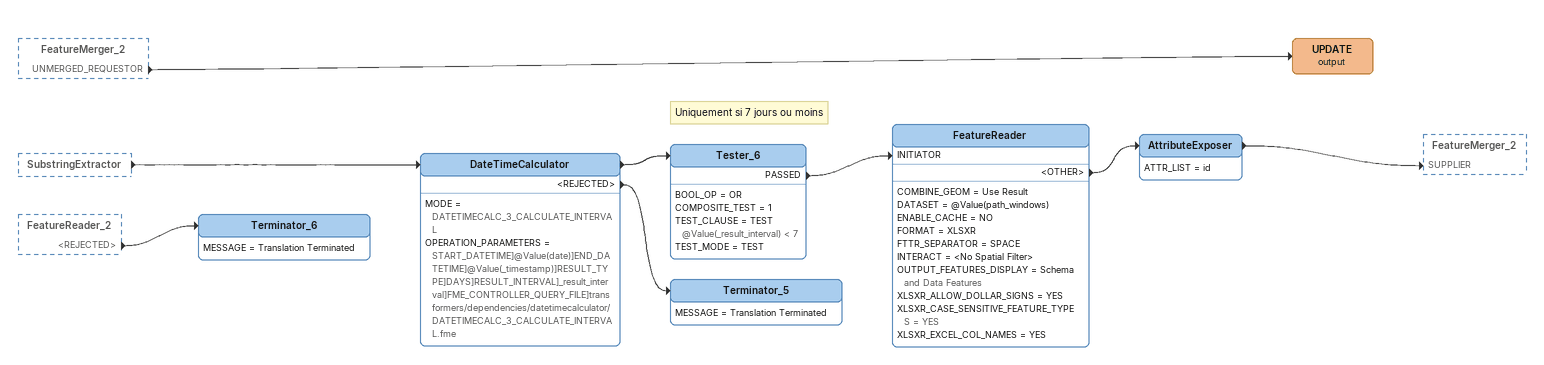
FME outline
FeatureMerger_2 [outside]
    UNMERGED_REQUESTOR -> UPDATE (output)
SubstringExtractor [outside]
    -> DateTimeCalculator
FeatureReader_2 [outside]
    <REJECTED> -> Terminator_6
DateTimeCalculator
    MODE = DATETIMECALC_3_CALCULATE_INTERVAL
    OPERATION_PARAMETERS = START_DATETIME]@Value(date)]END_DATETIME]@Value(_timestamp)]RESULT_TYPE]DAYS]RESULT_INTERVAL]_result_interval]FME_CONTROLLER_QUERY_FILE]transformers/dependencies/datetimecalculator/DATETIMECALC_3_CALCULATE_INTERVAL.fme
    -> Tester_6
    <REJECTED> -> Terminator_5
Note: Uniquement si 7 jours ou moins
Tester_6
    BOOL_OP = OR
    COMPOSITE_TEST = 1
    TEST_CLAUSE = TEST @Value(_result_interval) < 7
    TEST_MODE = TEST
    PASSED -> FeatureReader [INITIATOR]
FeatureReader
    COMBINE_GEOM = Use Result
    DATASET = @Value(path_windows)
    ENABLE_CACHE = NO
    FORMAT = XLSXR
    FTTR_SEPARATOR = SPACE
    INTERACT = <No Spatial Filter>
    OUTPUT_FEATURES_DISPLAY = Schema and Data Features
    XLSXR_ALLOW_DOLLAR_SIGNS = YES
    XLSXR_CASE_SENSITIVE_FEATURE_TYPES = YES
    XLSXR_EXCEL_COL_NAMES = YES
    <OTHER> -> AttributeExposer
AttributeExposer
    ATTR_LIST = id
    -> FeatureMerger_2 [SUPPLIER]
UPDATE (output)
Terminator_5
    MESSAGE = Translation Terminated
Terminator_6
    MESSAGE = Translation Terminated
